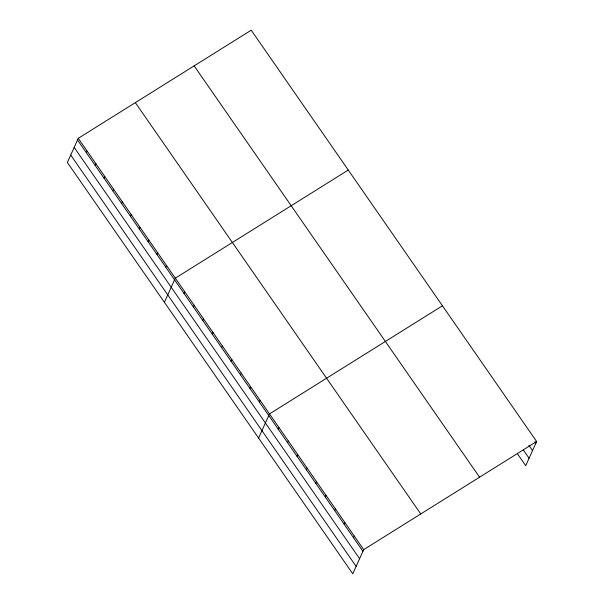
<?xml version="1.0" encoding="UTF-8"?>
<svg xmlns="http://www.w3.org/2000/svg" width="604" height="604" viewBox="0 0 604 604"><rect width="100%" height="100%" fill="white"/><g stroke="black" fill="none" stroke-linecap="round" stroke-linejoin="round"><path stroke-width="0.91" d="M78.271 138.316L67.361 162.484L352.781 573.8L363.691 549.64L536.639 441.516L251.219 30.2L78.271 138.316L363.691 549.64M86.349 152.684L87.097 151.03M95.168 165.398L95.915 163.744M103.994 178.112L104.741 176.459M112.812 190.826L113.56 189.173M121.638 203.54L122.385 201.887M130.456 216.247L131.204 214.601M139.282 228.961L140.03 227.315M148.101 241.676L148.848 240.03M156.927 254.39L157.674 252.736M165.745 267.104L166.493 265.45M164.401 302.332L175.311 278.165L348.259 170.049M183.986 293.393L184.733 291.74M193.408 306.968L194.156 305.314M202.823 320.535L203.571 318.889M212.246 334.11L212.993 332.464M221.66 347.685L222.408 346.032M231.083 361.26L231.83 359.606M240.498 374.835L241.245 373.181M249.92 388.41L250.668 386.756M259.335 401.977L260.082 400.331M258.595 438.066L269.505 413.906L442.453 305.783M278.172 429.127L278.92 427.473M287.595 442.702L288.342 441.048M297.017 456.277L297.757 454.623M306.432 469.852L307.179 468.198M315.854 483.419L316.594 481.773M325.269 496.994L326.017 495.34M334.692 510.569L335.431 508.915M344.106 524.144L344.854 522.49M353.529 537.719L354.269 536.065M536.639 441.516L525.729 465.684L517.356 453.619M534.842 441.66L535.891 443.17M528.878 445.322L532.539 450.599M523.328 449.957L529.081 458.255M194.148 65.881L479.568 477.198M135.341 102.642L420.761 513.959M77.523 139.969L362.944 551.286M74.171 147.399L359.591 558.715M70.713 155.054L356.133 566.371"/></g></svg>
